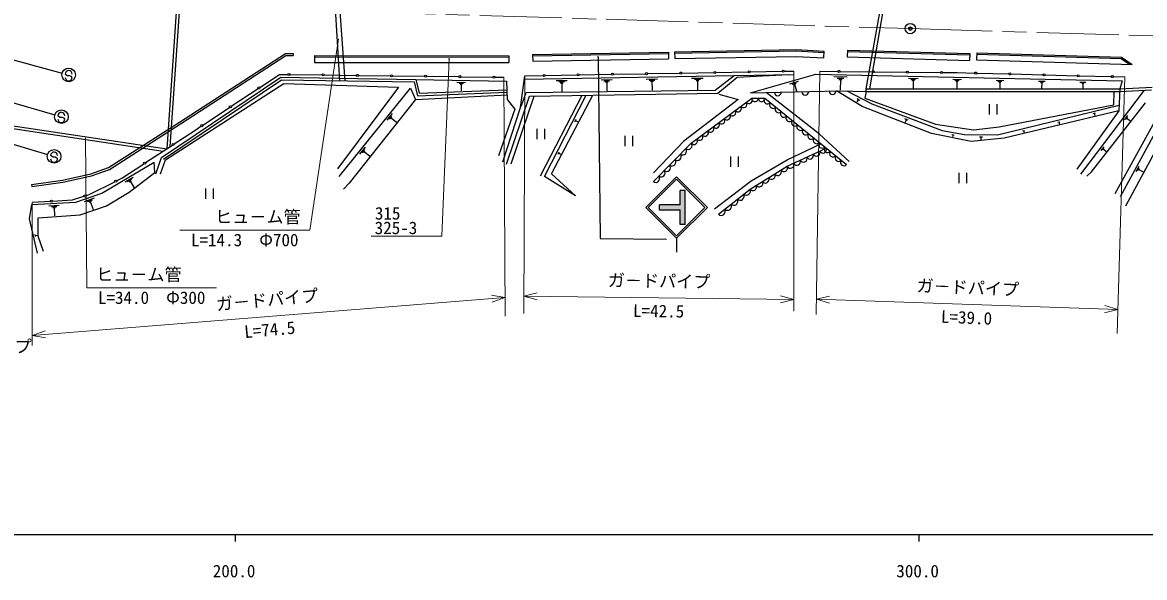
# Model space of a CAD drawing. Units: millimetres, scale not verified. Extents: x 40000 to 680000, y 20000 to 380000.
# Drawn here: x 236882 to 401046, y 198715 to 279850 of the extents above; entities that cross this region are included whole.
import ezdxf
from ezdxf.enums import TextEntityAlignment as Align

# ---------------------------------------------------------------- set-up
doc = ezdxf.new("R2010")
doc.units = ezdxf.units.MM
doc.header["$LTSCALE"] = 1000
doc.header["$PDMODE"] = 32
doc.header["$PDSIZE"] = 500
doc.linetypes.add('CHAIN', pattern=[18.5, 12, -1.5, 3.5, -1.5])
for name, color, linetype, lineweight in [('S-BGD', 7, 'Continuous', 25), ('S-BMK', 2, 'CHAIN', 13), ('S-BMK-SRVR', 3, 'Continuous', 25), ('S-STR-HTXT', 7, 'Continuous', 13), ('S-STR-STRC', 7, 'Continuous', 25), ('S-TTL-BAND', 7, 'Continuous', 25)]:
    doc.layers.add(name, color=color, linetype=linetype, lineweight=lineweight)
doc.styles.add('@ＭＳ ゴシック', font='')
doc.styles.add('ＭＳ ゴシック', font='')
doc.styles.get('@ＭＳ ゴシック').set_extended_font_data('@MS Gothic')
doc.styles.get('ＭＳ ゴシック').set_extended_font_data('MS Gothic')

msp = doc.modelspace()

# ---------------------------------------------------------------- hatches: boundary and pattern name
at = {"layer": 'S-STR-HTXT'}
msp.add_hatch(color=256, dxfattribs=at).paths.add_polyline_path([(299337, 274623), (299315, 274628), (299294, 274630), (299272, 274627), (299251, 274621), (299232, 274611), (299214, 274598), (299199, 274582), (299187, 274564), (299179, 274544), (299174, 274523), (299172, 274501), (299175, 274479), (299181, 274459), (299191, 274439), (299204, 274422), (299220, 274407), (299238, 274395), (299258, 274386), (299279, 274381), (299301, 274380), (299323, 274382), (299344, 274389), (299363, 274398), (299381, 274411), (299395, 274427), (299407, 274446), (299416, 274466), (299421, 274487), (299422, 274509), (299420, 274530), (299413, 274551), (299404, 274571), (299391, 274588), (299375, 274603), (299357, 274615)])
at = {"layer": 'S-STR-STRC'}
for points in [[(321132, 274929), (321111, 274934), (321089, 274936), (321067, 274933), (321046, 274927), (321027, 274917), (321010, 274904), (320995, 274888), (320983, 274870), (320974, 274850), (320969, 274829), (320968, 274807), (320970, 274785), (320977, 274764), (320986, 274745), (320999, 274728), (321015, 274713), (321034, 274701), (321054, 274692), (321075, 274687), (321096, 274686), (321118, 274688), (321139, 274695), (321158, 274704), (321176, 274717), (321191, 274733), (321203, 274752), (321211, 274772), (321216, 274793), (321218, 274814), (321215, 274836), (321209, 274857), (321199, 274876), (321186, 274894), (321170, 274909), (321152, 274921)], [(330086, 253172), (333086, 253172), (333086, 255297), (333836, 255297), (333836, 250297), (333086, 250297), (333086, 252422), (330086, 252422)]]:
    msp.add_hatch(color=256, dxfattribs=at).paths.add_polyline_path(points)

# ---------------------------------------------------------------- linework, layer by layer
at = {"layer": 'S-BGD'}
for p, q in [((260061, 291059), (257997, 261397)), ((260499, 291006), (258460, 261700)), ((283305, 271338), (282431, 285938)), ((282975, 285920), (284027, 271325)), ((360320, 270169), (362731, 283599)), ((363125, 283589), (360786, 270169)), ((332292, 275579), (350145, 275880)), ((350145, 275880), (354130, 275677)), ((357568, 275817), (357540, 274817)), ((357568, 275817), (375468, 275311)), ((259845, 265275), (275348, 275328)), ((260008, 265023), (275434, 275027)), ((275348, 275328), (276501, 275306)), ((275434, 275027), (276495, 275006)), ((276501, 275306), (276495, 275006)), ((279632, 275010), (279631, 274010)), ((279632, 275010), (308031, 274990)), ((279632, 274810), (308031, 274790)), ((308031, 274990), (308030, 273990)), ((311524, 275182), (331388, 275523)), ((311524, 275182), (311542, 274182)), ((311528, 274982), (331391, 275323)), ((311542, 274182), (331405, 274523)), ((331388, 275523), (331405, 274523)), ((332292, 275579), (332309, 274579)), ((332296, 275379), (350142, 275680)), ((332309, 274579), (350128, 274880)), ((350128, 274880), (354079, 274678)), ((350142, 275680), (354120, 275477)), ((354130, 275677), (354079, 274678)), ((357540, 274817), (375439, 274311)), ((357563, 275617), (375462, 275111)), ((375468, 275311), (375439, 274311)), ((376486, 275396), (376457, 274396)), ((376457, 274396), (399212, 273727)), ((376480, 275196), (397630, 274574)), ((376486, 275396), (397694, 274772)), ((397630, 274574), (398844, 273738)), ((397694, 274772), (399212, 273727)), ((279631, 274010), (308030, 273990)), ((333342, 272458), (338041, 272541)), ((338341, 272546), (343041, 272629)), ((343341, 272634), (348040, 272716)), ((348340, 272722), (349739, 272746)), ((353547, 272729), (356197, 272702)), ((356497, 272699), (361197, 272652)), ((361497, 272649), (366197, 272601)), ((366497, 272598), (371197, 272550)), ((371496, 272547), (373650, 272526)), ((373650, 272526), (376196, 272459)), ((257212, 260105), (274665, 271840)), ((257510, 259875), (274771, 271480)), ((257834, 259789), (275142, 270936)), ((271596, 270360), (274471, 272261)), ((274471, 272261), (275724, 272245)), ((274665, 271840), (294452, 271509)), ((274771, 271480), (294169, 271156)), ((275142, 270936), (291914, 270397)), ((276024, 272241), (280724, 272181)), ((281024, 272177), (285723, 272117)), ((286023, 272114), (290723, 272054)), ((291023, 272050), (295723, 271990)), ((294169, 271156), (294658, 269145)), ((294452, 271509), (294937, 269514)), ((294452, 271509), (307712, 271275)), ((296023, 271987), (300722, 271927)), ((300457, 271103), (301696, 271081)), ((300765, 270974), (301384, 270963)), ((301022, 271923), (305722, 271863)), ((306022, 271859), (307298, 271843)), ((307712, 271275), (307799, 268597)), ((309729, 267439), (310396, 272055)), ((310325, 271567), (341027, 272102)), ((310396, 272055), (313045, 272102)), ((313345, 272107), (318045, 272189)), ((314973, 271348), (316560, 271376)), ((315372, 271196), (316166, 271210)), ((315573, 271041), (315970, 271048)), ((315772, 271044), (315794, 269775)), ((318344, 272195), (323044, 272277)), ((321541, 271463), (323165, 271491)), ((321950, 271307), (322762, 271321)), ((322155, 271148), (322561, 271155)), ((322358, 271152), (322381, 269853)), ((323344, 272283), (328043, 272365)), ((328146, 271578), (329807, 271607)), ((328343, 272370), (333042, 272453)), ((328564, 271419), (329394, 271433)), ((328774, 271256), (329190, 271264)), ((328982, 271260), (329005, 269931)), ((334787, 271693), (336485, 271723)), ((335215, 271531), (336064, 271546)), ((335430, 271365), (335855, 271372)), ((335642, 271369), (335666, 270010)), ((338210, 269940), (341027, 272102)), ((338623, 269507), (341440, 271837)), ((341027, 272102), (349739, 272250)), ((341440, 271837), (348915, 272236)), ((343400, 269544), (352959, 272292)), ((349142, 270883), (350402, 271245)), ((349493, 270847), (350124, 271028)), ((352959, 272292), (397772, 271301)), ((355592, 271934), (357551, 271890)), ((356078, 271727), (357057, 271705)), ((356318, 271526), (356808, 271515)), ((356563, 271520), (356528, 269953)), ((366495, 271693), (367906, 271661)), ((366845, 271544), (367550, 271528)), ((367018, 271399), (367371, 271391)), ((367194, 271395), (367170, 270266)), ((372974, 271549), (374246, 271521)), ((373290, 271415), (373925, 271401)), ((373446, 271284), (373764, 271277)), ((373605, 271281), (373582, 270263)), ((376495, 272451), (381194, 272328)), ((379313, 271409), (380449, 271384)), ((379594, 271289), (380162, 271277)), ((379734, 271172), (380018, 271166)), ((379876, 271169), (379856, 270261)), ((381494, 272320), (386192, 272197)), ((385514, 271272), (386517, 271250)), ((385763, 271166), (386264, 271155)), ((385886, 271063), (386136, 271057)), ((386011, 271060), (385993, 270258)), ((386492, 272189), (391190, 272066)), ((391490, 272058), (396189, 271934)), ((391581, 271138), (392453, 271118)), ((391797, 271046), (392233, 271036)), ((391904, 270956), (392122, 270951)), ((392013, 270954), (391998, 270255)), ((396489, 271927), (398178, 271882)), ((397772, 271301), (397424, 270153)), ((267425, 267602), (271346, 270194)), ((291914, 270397), (282976, 258476)), ((283230, 257334), (293646, 270246)), ((293646, 270246), (294376, 268603)), ((294376, 268603), (307778, 269258)), ((294658, 269145), (307765, 269656)), ((294937, 269514), (307753, 270014)), ((300917, 270847), (301227, 270842)), ((301072, 270844), (301055, 269853)), ((309955, 267849), (310564, 269613)), ((310564, 269613), (338210, 269940)), ((311061, 269089), (326520, 269316)), ((326520, 269316), (338623, 269507)), ((338762, 269385), (341614, 268603)), ((343400, 269544), (356403, 269858)), ((353468, 263513), (345696, 269600)), ((349687, 270766), (350002, 270857)), ((349845, 270812), (350134, 269803)), ((359735, 267581), (355993, 269848)), ((356403, 269858), (360319, 269779)), ((357497, 269836), (361130, 267950)), ((360319, 269779), (360133, 268776)), ((360319, 269779), (360320, 270169)), ((360319, 269779), (397407, 269763)), ((360320, 270169), (397407, 270153)), ((391719, 257687), (401045, 269963)), ((396546, 267794), (396598, 269764)), ((397424, 270153), (397285, 266953)), ((397407, 269763), (402063, 270018)), ((397424, 270153), (402159, 270413)), ((294376, 268603), (284699, 256343)), ((307687, 259160), (311061, 269089)), ((307799, 268597), (308895, 267154)), ((308406, 259163), (311744, 269099)), ((309729, 267439), (309955, 267849)), ((312657, 257450), (318761, 269202)), ((313249, 257337), (319343, 269211)), ((314270, 257733), (320323, 269225)), ((341614, 268603), (333650, 262499)), ((359129, 268537), (358942, 268178)), ((358951, 268743), (359400, 268510)), ((359040, 268640), (359264, 268524)), ((359073, 268566), (359185, 268508)), ((360133, 268776), (370479, 265003)), ((361130, 267950), (371460, 264055)), ((378333, 267894), (378333, 266394)), ((379458, 267894), (379458, 266394)), ((379546, 263412), (397321, 267778)), ((379752, 264573), (396546, 267794)), ((393277, 258011), (401163, 268106)), ((397519, 254397), (404873, 267961)), ((223204, 266166), (257467, 261050)), ((223389, 266565), (257997, 261397)), ((263254, 264845), (267175, 267437)), ((290250, 265559), (291033, 266529)), ((290543, 265724), (290934, 266209)), ((290738, 265767), (290934, 266009)), ((308895, 267154), (306547, 260354)), ((307177, 259466), (309729, 267439)), ((369873, 263629), (359735, 267581)), ((397285, 266953), (380506, 262938)), ((397285, 266953), (391142, 258389)), ((393506, 266532), (393866, 266621)), ((393686, 266577), (393775, 266216)), ((396728, 254872), (403631, 267323)), ((398124, 265621), (398590, 266236)), ((405905, 267205), (398248, 252975)), ((398302, 265728), (398535, 266035)), ((249492, 258636), (259845, 265275)), ((249624, 258364), (260008, 265023)), ((262081, 264070), (263004, 264680)), ((290836, 265888), (291612, 265262)), ((317698, 265348), (317889, 265721)), ((317793, 265535), (318166, 265343)), ((365949, 265813), (366429, 265632)), ((366153, 265626), (366008, 265243)), ((366051, 265719), (366291, 265629)), ((366093, 265649), (366213, 265604)), ((370479, 265003), (376031, 264177)), ((376031, 264177), (379752, 264573)), ((388336, 265262), (388666, 265343)), ((388501, 265303), (388582, 264973)), ((398421, 265758), (398538, 265912)), ((398480, 265835), (398971, 265462)), ((259074, 262102), (262081, 264070)), ((312143, 264289), (312143, 262789)), ((313268, 264289), (313268, 262789)), ((325020, 263258), (325020, 261758)), ((326145, 263258), (326145, 261758)), ((357850, 259522), (353468, 263513)), ((375703, 262455), (369873, 263629)), ((371460, 264055), (374694, 263464)), ((372846, 263497), (373200, 263432)), ((373023, 263465), (372958, 263110)), ((374694, 263464), (379546, 263412)), ((380506, 262938), (375703, 262455)), ((376896, 263140), (377337, 263136)), ((377117, 263138), (377112, 262697)), ((383198, 264000), (383496, 264073)), ((383347, 264037), (383420, 263738)), ((254890, 259364), (258823, 261937)), ((286265, 260620), (287090, 261642)), ((286574, 260793), (286986, 261304)), ((286779, 260838), (286985, 261094)), ((333650, 262499), (329189, 257856)), ((348740, 259756), (353695, 262129)), ((394702, 261118), (395122, 261671)), ((394863, 261214), (395073, 261490)), ((394970, 261241), (395075, 261379)), ((395023, 261310), (395465, 260974)), ((248516, 254889), (256159, 259428)), ((256263, 257915), (256159, 259428)), ((256388, 257740), (257212, 260105)), ((257103, 257703), (257834, 259789)), ((286882, 260966), (287700, 260306)), ((315262, 260603), (315428, 260925)), ((315345, 260764), (315667, 260599)), ((340473, 260254), (340473, 258754)), ((341598, 260254), (341598, 258754)), ((343471, 256679), (348740, 259756)), ((246881, 257737), (249492, 258636)), ((246963, 257448), (249624, 258364)), ((251439, 257106), (254639, 259200)), ((252481, 255020), (256263, 257915)), ((373869, 257850), (373869, 256350)), ((374994, 257850), (374994, 256350)), ((392625, 257385), (393277, 258011)), ((399836, 258042), (400265, 258834)), ((400023, 258197), (400237, 258593)), ((400155, 258253), (400263, 258451)), ((400209, 258352), (400843, 258008)), ((238212, 256152), (242735, 256796)), ((238212, 256152), (238255, 255855)), ((238255, 255855), (242789, 256501)), ((242735, 256796), (246881, 257737)), ((242789, 256501), (246963, 257448)), ((246666, 254680), (250391, 256573)), ((250658, 256709), (251439, 257106)), ((251890, 256544), (253092, 257257)), ((252261, 256602), (252862, 256959)), ((252483, 256571), (252784, 256749)), ((252633, 256660), (253204, 255698)), ((284699, 256343), (283838, 255483)), ((317805, 254503), (313249, 257337)), ((317805, 254503), (314270, 257733)), ((338150, 252609), (343471, 256679)), ((244708, 253585), (248516, 254889)), ((246167, 254526), (246666, 254680)), ((249194, 253063), (252481, 255020)), ((263666, 255560), (263666, 254060)), ((264791, 255560), (264791, 254060)), ((237900, 251133), (238265, 253220)), ((238265, 253220), (244708, 253585)), ((238319, 253570), (240964, 253729)), ((240734, 253059), (242273, 253146)), ((241128, 252927), (241897, 252971)), ((241263, 253747), (244214, 253923)), ((244214, 253923), (245881, 254438)), ((245308, 251733), (249194, 253063)), ((245977, 253703), (247441, 254204)), ((246393, 253682), (247125, 253932)), ((246626, 253598), (246992, 253723)), ((246809, 253661), (247210, 252490)), ((239178, 251290), (245308, 251733)), ((239178, 248603), (239178, 251290)), ((241329, 252784), (241713, 252806)), ((241521, 252795), (241591, 251564)), ((239074, 246125), (237900, 251133)), ((238814, 248547), (238743, 248848)), ((238779, 248697), (239081, 248768)), ((239961, 246386), (239178, 248603))]:
    msp.add_line(p, q, dxfattribs=at)
for points in [[(329191, 256587), (334721, 262221), (343580, 268785), (345493, 268768), (357463, 259079)], [(338700, 251806), (343325, 255492), (348768, 258822), (354489, 261486)]]:
    msp.add_lwpolyline(points, dxfattribs=at)
for centre in [(328193, 272368), (333192, 272456), (338191, 272543), (343191, 272631), (348190, 272719), (356347, 272701), (361347, 272650), (366347, 272600), (371347, 272549), (376345, 272455), (275874, 272243), (280874, 272179), (285873, 272116), (290873, 272052), (295873, 271988), (300872, 271925), (305872, 271861), (313195, 272104), (318194, 272192), (323194, 272280), (381344, 272324), (386342, 272193), (391340, 272062), (396339, 271931), (271471, 270277), (267300, 267520), (263129, 264762), (258948, 262020), (254764, 259282), (250524, 256641), (246024, 254482), (241114, 253738)]:
    msp.add_circle(centre, 150, dxfattribs=at)
for centre, radius, start, end in [((347398, 269641), 500, 181.37897, 1.37897), ((351397, 269737), 500, 181.37897, 1.37897), ((355396, 269833), 500, 181.37897, 1.37897), ((341566, 267294), 501, 216.67495, 36.39621), ((342372, 267891), 501, 216.67495, 36.39621), ((343177, 268488), 501, 216.67495, 36.39621), ((344058, 268760), 479, 176.92909, 2.02919), ((345015, 268751), 479, 176.92909, 2.02919), ((345901, 268455), 514, 142.51778, 319.50582), ((346699, 267809), 514, 142.51778, 319.50582), ((339955, 266101), 501, 216.67495, 36.39621), ((340761, 266697), 501, 216.67495, 36.39621), ((347497, 267163), 514, 142.51778, 319.50582), ((348295, 266518), 514, 142.51778, 319.50582), ((349093, 265872), 514, 142.51778, 319.50582), ((337539, 264310), 501, 216.67495, 36.39621), ((338344, 264907), 501, 216.67495, 36.39621), ((339150, 265504), 501, 216.67495, 36.39621), ((349891, 265226), 514, 142.51778, 319.50582), ((350689, 264580), 514, 142.51778, 319.50582), ((335123, 262520), 501, 216.67495, 36.39621), ((335928, 263117), 501, 216.67495, 36.39621), ((336733, 263714), 501, 216.67495, 36.39621), ((351487, 263934), 514, 142.51778, 319.50582), ((352285, 263288), 514, 142.51778, 319.50582), ((353083, 262642), 514, 142.51778, 319.50582), ((333487, 261061), 568, 232.40886, 38.66206), ((334277, 261866), 568, 232.40886, 38.66206), ((353047, 260844), 526, 207.85887, 22.08207), ((353881, 261996), 514, 142.51778, 319.50582), ((354001, 261288), 526, 207.85887, 22.08207), ((354678, 261350), 514, 142.51778, 319.50582), ((331907, 259451), 568, 232.40886, 38.66206), ((332697, 260256), 568, 232.40886, 38.66206), ((350187, 259513), 526, 207.85887, 22.08207), ((351141, 259957), 526, 207.85887, 22.08207), ((352094, 260401), 526, 207.85887, 22.08207), ((355476, 260704), 514, 142.51778, 319.50582), ((356274, 260058), 514, 142.51778, 319.50582), ((357072, 259412), 514, 142.51778, 319.50582), ((330327, 257841), 568, 232.40886, 38.66206), ((331117, 258646), 568, 232.40886, 38.66206), ((347390, 258018), 533, 214.98231, 27.93604), ((348298, 258573), 533, 214.98231, 27.93604), ((349234, 259069), 526, 207.85887, 22.08207), ((329537, 257037), 568, 232.40886, 38.66206), ((344669, 256353), 533, 214.98231, 27.93604), ((345576, 256908), 533, 214.98231, 27.93604), ((346483, 257463), 533, 214.98231, 27.93604), ((341875, 254465), 600, 228.1378, 28.97136), ((342801, 255202), 600, 228.1378, 28.97136), ((343762, 255798), 533, 214.98231, 27.93604), ((340025, 252990), 600, 228.1378, 28.97136), ((340950, 253727), 600, 228.1378, 28.97136), ((339100, 252253), 600, 228.1378, 28.97136)]:
    msp.add_arc(centre, radius, start, end, dxfattribs=at)
at = {"layer": 'S-BMK'}
for p, q in [((266825, 282004), (366778, 278949)), ((366778, 278949), (466733, 275967))]:
    msp.add_line(p, q, dxfattribs=at)
at = {"layer": 'S-BMK-SRVR'}
msp.add_circle((366778, 278949), 750, dxfattribs=at)
msp.add_point((366778, 278949), dxfattribs=at)
at = {"layer": 'S-STR-HTXT'}
for p, q in [((283118, 277463), (278905, 249470)), ((299300, 274493), (298256, 248604)), ((349739, 272746), (349734, 237674)), ((353547, 272729), (352995, 237172)), ((307298, 271843), (307493, 236921)), ((310396, 272055), (310232, 237294)), ((398178, 271882), (397034, 234387)), ((246112, 262976), (246288, 241039)), ((238319, 253570), (238304, 232616)), ((259905, 249470), (278905, 249470)), ((298256, 248604), (287880, 248604)), ((246288, 241039), (265288, 241039)), ((307477, 239634), (305510, 239995)), ((310244, 239844), (312183, 240337)), ((310244, 239844), (349735, 239354)), ((310244, 239844), (312170, 239302)), ((349735, 239354), (347809, 239896)), ((353030, 239410), (354978, 239861)), ((238305, 234090), (307477, 239634)), ((307477, 239634), (305593, 238963)), ((349735, 239354), (347796, 238860)), ((353030, 239410), (397141, 237876)), ((353030, 239410), (354942, 238826)), ((397141, 237876), (395228, 238460)), ((397141, 237876), (395192, 237426)), ((238305, 234090), (240189, 234760)), ((238305, 234090), (240272, 233728))]:
    msp.add_line(p, q, dxfattribs=at)
at = {"layer": 'S-STR-STRC'}
for p, q in [((231058, 275589), (242677, 272434)), ((243246, 272195), (243146, 272313)), ((243491, 272056), (243246, 272195)), ((243791, 272054), (243491, 272056)), ((244037, 271942), (243791, 272054)), ((244143, 271806), (244037, 271942)), ((230824, 269443), (241616, 266356)), ((242178, 266090), (242078, 266208)), ((242422, 265951), (242178, 266090)), ((242723, 265949), (242422, 265951)), ((242968, 265837), (242723, 265949)), ((243074, 265701), (242968, 265837)), ((230502, 263509), (240553, 260574)), ((241109, 260291), (241010, 260409)), ((241354, 260151), (241109, 260291)), ((241655, 260149), (241354, 260151)), ((241900, 260037), (241655, 260149)), ((242006, 259901), (241900, 260037)), ((328086, 252797), (332586, 257297)), ((328440, 252798), (332586, 256944)), ((337086, 252797), (332586, 257297)), ((336732, 252797), (332586, 256944)), ((333836, 255297), (333086, 255297)), ((333086, 253172), (333086, 255297)), ((333836, 250297), (333836, 255297)), ((330086, 252422), (330086, 253172)), ((333086, 253172), (330086, 253172)), ((328086, 252797), (332586, 248297)), ((328440, 252798), (332586, 248651)), ((333086, 252422), (330086, 252422)), ((332586, 248297), (337086, 252797)), ((332586, 248651), (336732, 252797)), ((333086, 250297), (333086, 252422)), ((333836, 250297), (333086, 250297)), ((332586, 248297), (332586, 246297))]:
    msp.add_line(p, q, dxfattribs=at)
msp.add_lwpolyline([(321095, 274798), (321388, 248271), (331131, 248154)], dxfattribs=at)
for centre in [(243645, 272184), (242577, 266079), (241509, 260280)]:
    msp.add_circle(centre, 1000, dxfattribs=at)
for centre, start, end in [((243646, 272309), 359.55488, 179.55488), ((243643, 271809), 179.55488, 359.55488), ((242578, 266204), 359.55488, 179.55488), ((242574, 265705), 179.55488, 359.55488), ((241506, 259905), 179.55488, 359.55488), ((241510, 260405), 359.55488, 179.55488)]:
    msp.add_arc(centre, 500, start, end, dxfattribs=at)
at = {"layer": 'S-TTL-BAND'}
for p, q in [((40000, 205000), (579000, 205000)), ((268000, 205000), (268000, 204000)), ((368000, 205000), (368000, 204000))]:
    msp.add_line(p, q, dxfattribs=at)

# ---------------------------------------------------------------- texts
at = {"layer": 'S-STR-HTXT', "style": 'ＭＳ ゴシック'}
for s, p in [('315', (290314, 251955)), ('325-3', (291528, 249826))]:
    msp.add_text(s, height=1833, dxfattribs=at).set_placement(p, align=Align.MIDDLE_CENTER)
for p in [(265075, 249970), (247663, 241539)]:
    msp.add_text('ヒュ－ム管', height=1833, dxfattribs=at).set_placement(p, align=Align.BOTTOM_LEFT)
for s, p in [('L=14.3\u3000Φ700', (269405, 248970)), ('L=34.0\u3000Φ300', (255788, 240539))]:
    msp.add_text(s, height=1833, dxfattribs=at).set_placement(p, align=Align.TOP_CENTER)
for rotation, p in [(359.089, (330005, 240599)), (357.651, (375126, 239642)), (5.125, (272802, 237858)), (0.175, (230741, 231015))]:
    msp.add_text('ガ－ドパイプ', height=1833, rotation=rotation, dxfattribs=at).set_placement(p, align=Align.BOTTOM_CENTER)
at = {"layer": 'S-STR-HTXT', "style": '@ＭＳ ゴシック'}
for s, rotation, p in [('L=42.5', 359.089, (329974, 238599)), ('L=39.0', 357.65, (375044, 237644)), ('L=74.5', 5.125, (272980, 235866))]:
    msp.add_text(s, height=1833, rotation=rotation, dxfattribs=at).set_placement(p, align=Align.TOP_CENTER)
at = {"layer": 'S-TTL-BAND', "style": 'ＭＳ ゴシック'}
for s, p in [('200.0', (267844, 198195)), ('300.0', (367844, 198195))]:
    msp.add_text(s, height=1833, dxfattribs=at).set_placement(p, align=Align.BOTTOM_CENTER)

doc.saveas('drawing.dxf')
